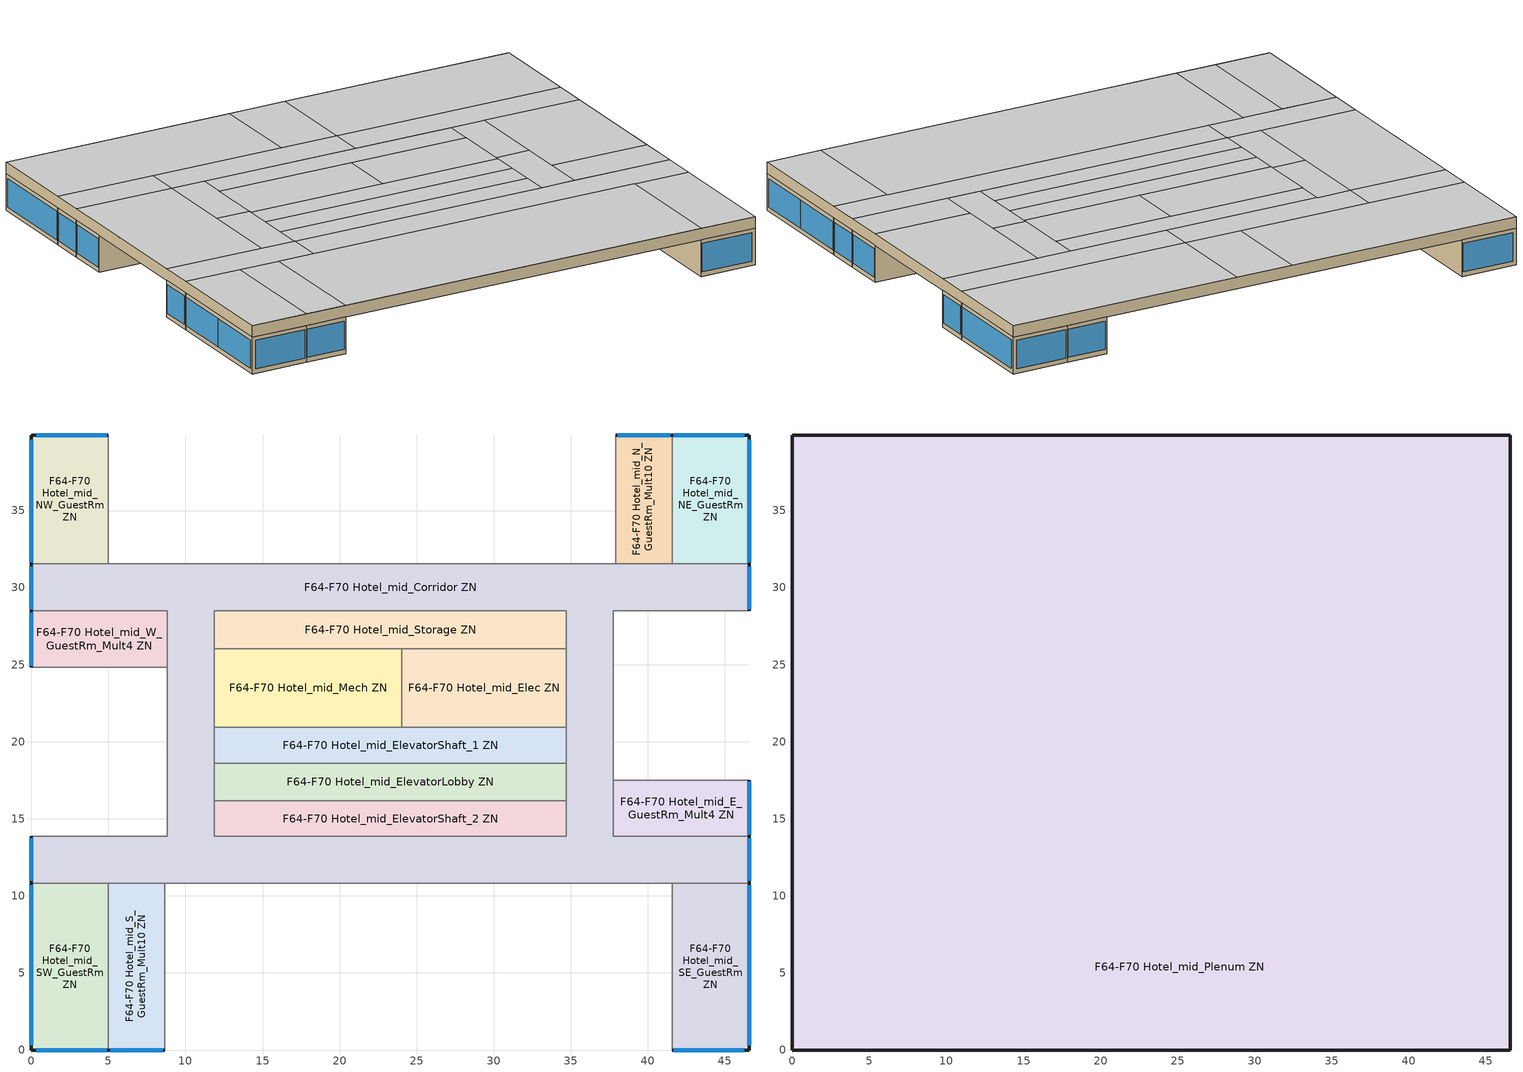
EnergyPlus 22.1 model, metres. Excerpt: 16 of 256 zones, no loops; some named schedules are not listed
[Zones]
F64-F70 Hotel_mid_Corridor ZN
 floor adiabatic (Adiabatic floor construction): 11.86,21.17 11.86,13.85 8.81,13.85 8.81,21.17 z283.83; 34.72,13.85 34.72,10.81 0,10.81 0,13.85 z283.83; 46.57,31.53 46.57,28.48 0,28.48 0,31.53 z283.83; 37.76,21.17 37.76,13.85 34.72,13.85 34.72,21.17 z283.83; 46.57,13.85 46.57,10.81 34.72,10.81 34.72,13.85 z283.83; 37.76,28.48 37.76,21.17 34.72,21.17 34.72,28.48 z283.83; 11.86,28.48 11.86,21.17 8.81,21.17 8.81,28.48 z283.83
 wall outside (Typical Insulated Steel Framed Exterior Wall R-20.41): 0,31.53 0,28.48 / 0,13.85 0,10.81 / 46.57,10.81 46.57,13.85 / 46.57,28.48 46.57,31.53 z283.83:287.03
 wall to F64-F70 Hotel_mid_W_GuestRm_Mult4 ZN (LargeHotel Interior Wall): 0,28.48 8.81,28.48 8.81,24.83 z283.83:287.03
 wall adiabatic (Adiabatic wall construction): 8.81,24.83 8.81,13.85 0,13.85 / 8.66,10.81 41.57,10.81 / 37.76,17.51 37.76,28.48 46.57,28.48 / 37.92,31.53 5,31.53 z283.83:287.03
 wall to F64-F70 Hotel_mid_SW_GuestRm ZN (LargeHotel Interior Wall): 0,10.81 5,10.81 z283.83:287.03
 wall to F64-F70 Hotel_mid_S_GuestRm_Mult10 ZN (LargeHotel Interior Wall): 5,10.81 8.66,10.81 z283.83:287.03
 wall to F64-F70 Hotel_mid_SE_GuestRm ZN (LargeHotel Interior Wall): 41.57,10.81 46.57,10.81 z283.83:287.03
 wall to F64-F70 Hotel_mid_E_GuestRm_Mult4 ZN (LargeHotel Interior Wall): 46.57,13.85 37.76,13.85 37.76,17.51 z283.83:287.03
 wall to F64-F70 Hotel_mid_Elec ZN (Typical Interior Wall): 34.72,26.05 34.72,20.92 z283.83:287.03
 wall to F64-F70 Hotel_mid_ElevatorShaft_1 ZN (Typical Interior Wall): 34.72,20.92 34.72,18.61 / 11.86,18.61 11.86,20.92 z283.83:287.03
 wall to F64-F70 Hotel_mid_ElevatorLobby ZN (Typical Interior Wall): 34.72,18.61 34.72,16.17 / 11.86,16.17 11.86,18.61 z283.83:287.03
 wall to F64-F70 Hotel_mid_ElevatorShaft_2 ZN (Typical Interior Wall): 34.72,16.17 34.72,13.85 11.86,13.85 11.86,16.17 z283.83:287.03
 wall to F64-F70 Hotel_mid_Mech ZN (Typical Interior Wall): 11.86,20.92 11.86,26.05 z283.83:287.03
 wall to F64-F70 Hotel_mid_Storage ZN (Typical Interior Wall): 11.86,26.05 11.86,28.48 34.72,28.48 34.72,26.05 z283.83:287.03
 wall to F64-F70 Hotel_mid_NE_GuestRm ZN (LargeHotel Interior Wall): 46.57,31.53 41.57,31.53 z283.83:287.03
 wall to F64-F70 Hotel_mid_N_GuestRm_Mult10 ZN (LargeHotel Interior Wall): 41.57,31.53 37.92,31.53 z283.83:287.03
 wall to F64-F70 Hotel_mid_NW_GuestRm ZN (LargeHotel Interior Wall): 5,31.53 0,31.53 z283.83:287.03
 window (Hotel_mid_Corridor_Wall_10_0_0_0_0_0_Win 2 Wind Cons U-0.34 SHGC 0.33): 0,31.35 0,28.6 z284.23:286.7
 window (Hotel_mid_Corridor_Wall_15_0_0_0_0_0_Win 2 Wind Cons U-0.34 SHGC 0.33): 0,13.74 0,10.99 z284.23:286.7
 window (Hotel_mid_Corridor_Wall_20_0_0_0_0_0_Win 2 Wind Cons U-0.34 SHGC 0.33): 46.57,10.99 46.57,13.74 z284.23:286.7
 window (Hotel_mid_Corridor_Wall_5_0_0_0_0_0_Win 2 Wind Cons U-0.34 SHGC 0.33): 46.57,28.6 46.57,31.35 z284.23:286.7
F64-F70 Hotel_mid_Elec ZN
 floor adiabatic (Adiabatic floor construction): 34.72,26.05 34.72,20.92 24.05,20.92 24.05,26.05 z283.83
 wall to F64-F70 Hotel_mid_Storage ZN (Typical Interior Wall): 34.72,26.05 24.05,26.05 z283.83:287.03
 wall to F64-F70 Hotel_mid_Mech ZN (Typical Interior Wall): 24.05,26.05 24.05,20.92 z283.83:287.03
 wall to F64-F70 Hotel_mid_ElevatorShaft_1 ZN (Typical Interior Wall): 24.05,20.92 34.72,20.92 z283.83:287.03
F64-F70 Hotel_mid_ElevatorLobby ZN
 floor adiabatic (Adiabatic floor construction): 34.72,18.61 34.72,16.17 11.86,16.17 11.86,18.61 z283.83
 wall to F64-F70 Hotel_mid_ElevatorShaft_1 ZN (Typical Interior Wall): 34.72,18.61 11.86,18.61 z283.83:287.03
 wall to F64-F70 Hotel_mid_ElevatorShaft_2 ZN (Typical Interior Wall): 11.86,16.17 34.72,16.17 z283.83:287.03
F64-F70 Hotel_mid_ElevatorShaft_1 ZN
 floor adiabatic (Adiabatic floor construction): 34.72,20.92 34.72,18.61 11.86,18.61 11.86,20.92 z283.83
 wall to F64-F70 Hotel_mid_Mech ZN (Typical Interior Wall): 24.05,20.92 11.86,20.92 z283.83:287.03
F64-F70 Hotel_mid_ElevatorShaft_2 ZN
 floor adiabatic (Adiabatic floor construction): 34.72,16.17 34.72,13.85 11.86,13.85 11.86,16.17 z283.83
F64-F70 Hotel_mid_E_GuestRm_Mult4 ZN
 floor adiabatic (Adiabatic floor construction): 46.57,17.51 46.57,13.85 37.76,13.85 37.76,17.51 z283.83
 wall outside (Typical Insulated Exterior Mass Wall R-14.08 4): 46.57,13.85 46.57,17.51 z283.83:287.03
 wall adiabatic (Adiabatic wall construction): 46.57,17.51 37.76,17.51 z283.83:287.03
 window (Hotel_mid_E_GuestRm_Mult4_Wall_2_0_0_0_0_0_Win 2 Wind Cons U-0.34 SHGC 0.33): 46.57,13.97 46.57,17.4 z284.23:286.7
F64-F70 Hotel_mid_Mech ZN
 floor adiabatic (Adiabatic floor construction): 24.05,26.05 24.05,20.92 11.86,20.92 11.86,26.05 z283.83
 wall to F64-F70 Hotel_mid_Storage ZN (Typical Interior Wall): 24.05,26.05 11.86,26.05 z283.83:287.03
F64-F70 Hotel_mid_NE_GuestRm ZN
 floor adiabatic (Adiabatic floor construction): 46.57,39.9 46.57,31.53 41.57,31.53 41.57,39.9 z283.83
 wall outside (Typical Insulated Exterior Mass Wall R-14.08 5): 46.57,31.53 46.57,39.9 41.57,39.9 z283.83:287.03
 wall to F64-F70 Hotel_mid_N_GuestRm_Mult10 ZN (LargeHotel Interior Wall): 41.57,39.9 41.57,31.53 z283.83:287.03
 window (Hotel_mid_NE_GuestRm_Wall_2_0_0_0_0_0_Win 2 Wind Cons U-0.34 SHGC 0.33): 46.57,31.65 46.57,39.59 z284.23:286.68
 window (U 0.34 SHGC 0.38 Simple Glazing): 46.27,39.9 41.69,39.9 z284.23:286.69
F64-F70 Hotel_mid_NW_GuestRm ZN
 floor adiabatic (Adiabatic floor construction): 5,39.9 5,31.53 0,31.53 0,39.9 z283.83
 wall outside (Typical Insulated Exterior Mass Wall R-14.08 5): 5,39.9 0,39.9 0,31.53 z283.83:287.03
 wall adiabatic (Adiabatic wall construction): 5,31.53 5,39.9 z283.83:287.03
 window (U 0.34 SHGC 0.38 Simple Glazing): 4.88,39.9 0.31,39.9 z284.23:286.69
 window (Hotel_mid_NW_GuestRm_Wall_4_0_0_0_0_0_Win 2 Wind Cons U-0.34 SHGC 0.33): 0,39.59 0,31.65 z284.23:286.68
F64-F70 Hotel_mid_N_GuestRm_Mult10 ZN
 floor adiabatic (Adiabatic floor construction): 41.57,39.9 41.57,31.53 37.92,31.53 37.92,39.9 z283.83
 wall outside (Typical Insulated Exterior Mass Wall R-14.08 4): 41.57,39.9 37.92,39.9 z283.83:287.03
 wall adiabatic (Adiabatic wall construction): 37.92,39.9 37.92,31.53 z283.83:287.03
 window (U 0.34 SHGC 0.38 Simple Glazing): 41.46,39.9 38.03,39.9 z284.23:286.7
F64-F70 Hotel_mid_SE_GuestRm ZN
 floor adiabatic (Adiabatic floor construction): 46.57,10.81 46.57,0 41.57,0 41.57,10.81 z283.83
 wall outside (Typical Insulated Exterior Mass Wall R-14.08 6): 41.57,0 46.57,0 46.57,10.81 z283.83:287.03
 wall adiabatic (Adiabatic wall construction): 41.57,10.81 41.57,0 z283.83:287.03
 window (Hotel_mid_SE_GuestRm_Wall_2_0_0_0_0_1_Win 2 Wind Cons U-0.34 SHGC 0.33): 46.57,5.5 46.57,10.69 z284.23:286.68
 window (Hotel_mid_SE_GuestRm_Wall_2_0_0_1_0_0_Win 2 Wind Cons U-0.34 SHGC 0.33): 46.57,0.31 46.57,5.5 z284.23:286.68
 window (U 0.34 SHGC 0.38 Simple Glazing): 41.69,0 46.27,0 z284.23:286.69
F64-F70 Hotel_mid_Storage ZN
 floor adiabatic (Adiabatic floor construction): 34.72,28.48 34.72,26.05 11.86,26.05 11.86,28.48 z283.83
F64-F70 Hotel_mid_SW_GuestRm ZN
 floor adiabatic (Adiabatic floor construction): 5,10.81 5,0 0,0 0,10.81 z283.83
 wall outside (Typical Insulated Exterior Mass Wall R-14.08 6): 0,10.81 0,0 5,0 z283.83:287.03
 wall to F64-F70 Hotel_mid_S_GuestRm_Mult10 ZN (LargeHotel Interior Wall): 5,0 5,10.81 z283.83:287.03
 window (Hotel_mid_SW_GuestRm_Wall_4_0_0_0_0_1_Win 2 Wind Cons U-0.34 SHGC 0.33): 0,5.5 0,0.31 z284.23:286.68
 window (Hotel_mid_SW_GuestRm_Wall_4_0_0_1_0_0_Win 2 Wind Cons U-0.34 SHGC 0.33): 0,10.69 0,5.5 z284.23:286.68
 window (U 0.34 SHGC 0.38 Simple Glazing): 0.31,0 4.88,0 z284.23:286.69
F64-F70 Hotel_mid_S_GuestRm_Mult10 ZN
 floor adiabatic (Adiabatic floor construction): 8.66,10.81 8.66,0 5,0 5,10.81 z283.83
 wall outside (Typical Insulated Exterior Mass Wall R-14.08 5): 5,0 8.66,0 z283.83:287.03
 wall adiabatic (Adiabatic wall construction): 8.66,0 8.66,10.81 z283.83:287.03
 window (U 0.34 SHGC 0.38 Simple Glazing): 5.11,0 8.54,0 z284.23:286.7
F64-F70 Hotel_mid_W_GuestRm_Mult4 ZN
 floor adiabatic (Adiabatic floor construction): 8.81,28.48 8.81,24.83 0,24.83 0,28.48 z283.83
 wall outside (Typical Insulated Exterior Mass Wall R-14.08 4): 0,28.48 0,24.83 z283.83:287.03
 wall adiabatic (Adiabatic wall construction): 0,24.83 8.81,24.83 z283.83:287.03
 window (Hotel_mid_W_GuestRm_Mult4_Wall_4_0_0_0_0_0_Win 2 Wind Cons U-0.34 SHGC 0.33): 0,28.37 0,24.94 z284.23:286.7
F64-F70 Hotel_mid_Plenum ZN
 floor adiabatic (Adiabatic floor construction): 37.92,39.9 37.92,31.53 5,31.53 5,39.9 z287.03; 41.57,10.81 41.57,0 8.66,0 8.66,10.81 z287.03; 8.81,24.83 8.81,13.85 0,13.85 0,24.83 z287.03; 46.57,28.48 46.57,17.51 37.76,17.51 37.76,28.48 z287.03
 floor to F64-F70 Hotel_mid_Mech ZN (Typical Interior Floor): 24.05,26.05 24.05,20.92 11.86,20.92 11.86,26.05 z287.03
 floor to F64-F70 Hotel_mid_Elec ZN (Typical Interior Floor): 34.72,26.05 34.72,20.92 24.05,20.92 24.05,26.05 z287.03
 floor to F64-F70 Hotel_mid_ElevatorShaft_1 ZN (Typical Interior Floor): 34.72,20.92 34.72,18.61 11.86,18.61 11.86,20.92 z287.03
 floor to F64-F70 Hotel_mid_ElevatorLobby ZN (Typical Interior Floor): 34.72,18.61 34.72,16.17 11.86,16.17 11.86,18.61 z287.03
 floor to F64-F70 Hotel_mid_ElevatorShaft_2 ZN (Typical Interior Floor): 34.72,16.17 34.72,13.85 11.86,13.85 11.86,16.17 z287.03
 floor to F64-F70 Hotel_mid_NW_GuestRm ZN (LargeHotel Interior Floor): 5,39.9 5,31.53 0,31.53 0,39.9 z287.03
 floor to F64-F70 Hotel_mid_SW_GuestRm ZN (LargeHotel Interior Floor): 5,10.81 5,0 0,0 0,10.81 z287.03
 floor to F64-F70 Hotel_mid_S_GuestRm_Mult10 ZN (LargeHotel Interior Floor): 8.66,10.81 8.66,0 5,0 5,10.81 z287.03
 floor to F64-F70 Hotel_mid_SE_GuestRm ZN (LargeHotel Interior Floor): 46.57,10.81 46.57,0 41.57,0 41.57,10.81 z287.03
 floor to F64-F70 Hotel_mid_N_GuestRm_Mult10 ZN (LargeHotel Interior Floor): 41.57,39.9 41.57,31.53 37.92,31.53 37.92,39.9 z287.03
 floor to F64-F70 Hotel_mid_NE_GuestRm ZN (LargeHotel Interior Floor): 46.57,39.9 46.57,31.53 41.57,31.53 41.57,39.9 z287.03
 floor to F64-F70 Hotel_mid_Corridor ZN (Typical Interior Floor): 11.86,21.17 11.86,13.85 8.81,13.85 8.81,21.17 z287.03; 37.76,28.48 37.76,21.17 34.72,21.17 34.72,28.48 z287.03; 46.57,13.85 46.57,10.81 34.72,10.81 34.72,13.85 z287.03; 46.57,31.53 46.57,28.48 0,28.48 0,31.53 z287.03; 11.86,28.48 11.86,21.17 8.81,21.17 8.81,28.48 z287.03; 34.72,13.85 34.72,10.81 11.86,10.81 11.86,13.85 z287.03; 37.76,21.17 37.76,13.85 34.72,13.85 34.72,21.17 z287.03; 11.86,13.85 11.86,10.81 0,10.81 0,13.85 z287.03
 floor to F64-F70 Hotel_mid_E_GuestRm_Mult4 ZN (LargeHotel Interior Floor): 46.57,17.51 46.57,13.85 37.76,13.85 37.76,17.51 z287.03
 floor to F64-F70 Hotel_mid_W_GuestRm_Mult4 ZN (LargeHotel Interior Floor): 8.81,28.48 8.81,24.83 0,24.83 0,28.48 z287.03
 floor to F64-F70 Hotel_mid_Storage ZN (Typical Interior Floor): 34.72,28.48 34.72,26.05 11.86,26.05 11.86,28.48 z287.03
 wall outside (Typical Insulated Steel Framed Exterior Wall R-20.41): 46.57,0 46.57,39.9 0,39.9 0,0 46.57,0 z287.03:288.04
 ceiling adiabatic (Adiabatic floor construction): 46.57,17.51 46.57,28.48 37.76,28.48 37.76,17.51 z288.04; 41.57,0 41.57,10.81 8.66,10.81 8.66,0 z288.04; 34.72,18.61 34.72,20.92 11.86,20.92 11.86,18.61 z288.04; 34.72,16.17 34.72,18.61 11.86,18.61 11.86,16.17 z288.04; 34.72,13.85 34.72,16.17 11.86,16.17 11.86,13.85 z288.04; 46.57,31.53 46.57,39.9 25.88,39.9 25.88,31.53 z288.04; 20.7,31.53 20.7,39.9 0,39.9 0,31.53 z288.04; 24.05,20.92 24.05,26.05 11.86,26.05 11.86,20.92 z288.04; 34.72,20.92 34.72,26.05 24.05,26.05 24.05,20.92 z288.04; 37.76,13.85 37.76,21.17 34.72,21.17 34.72,13.85 z288.04; 11.86,21.17 11.86,28.48 8.81,28.48 8.81,21.17 z288.04; 8.81,28.48 8.81,31.53 0,31.53 0,28.48 z288.04; 46.57,28.48 46.57,31.53 25.88,31.53 25.88,28.48 z288.04; 11.86,10.81 11.86,13.85 0,13.85 0,10.81 z288.04; 25.88,31.53 25.88,39.9 20.7,39.9 20.7,31.53 z288.04; 37.76,21.17 37.76,28.48 34.72,28.48 34.72,21.17 z288.04; 46.57,10.81 46.57,13.85 11.86,13.85 11.86,10.81 z288.04; 11.86,13.85 11.86,21.17 8.81,21.17 8.81,13.85 z288.04; 25.88,28.48 25.88,31.53 8.81,31.53 8.81,28.48 z288.04; 46.57,13.85 46.57,17.51 37.76,17.51 37.76,13.85 z288.04; 5,0 5,10.81 0,10.81 0,0 z288.04; 8.66,0 8.66,10.81 5,10.81 5,0 z288.04; 46.57,0 46.57,10.81 41.57,10.81 41.57,0 z288.04; 8.81,13.85 8.81,28.48 0,28.48 0,13.85 z288.04; 34.72,26.05 34.72,28.48 11.86,28.48 11.86,26.05 z288.04
[Building]
-SuperTallBuilding-ASHRAE 169-2013-6A created: 2026-04-17 12:02:49 -0400: North Axis {deg}=0; Terrain=Suburbs; Loads Convergence Tolerance Value {W}=0.04; Temperature Convergence Tolerance Value {deltaC}=0.4; Solar Distribution=FullExterior; Maximum Number of Warmup Days=25; Minimum Number of Warmup Days=6
[Site:Location]
Rochester International Arpt_MN_USA: Latitude {deg}=43.9; Longitude {deg}=-92.5; Time Zone {hr}=-6; Elevation {m}=398
[Site:GroundTemperature:Deep]
5.5, 1.7, -0.6, -1.3, 0.1, 3.2, 7.1, 10.9, 13.4, 14, 12.6, 9.5
[Site:GroundTemperature:FCfactorMethod]
January Ground Temperature {C}=7.4; February Ground Temperature {C}=-0; March Ground Temperature {C}=-7.6; April Ground Temperature {C}=-12.6; May Ground Temperature {C}=-7.7; June Ground Temperature {C}=0.3; July Ground Temperature {C}=7; August Ground Temperature {C}=14.2; September Ground Temperature {C}=19.2; October Ground Temperature {C}=20.9; November Ground Temperature {C}=20; December Ground Temperature {C}=15.4
[Site:GroundTemperature:Shallow]
-2.2, -7.4, -8.8, -7.6, -0.6, 7.3, 14.6, 20, 21.5, 19, 13, 5.4
[Site:WaterMainsTemperature]
Calculation Method=Correlation; Annual Average Outdoor Air Temperature {C}=6.375; Maximum Difference In Monthly Average Outdoor Air Temperatures {deltaC}=33.5
[SizingPeriod:DesignDay] Day of Month=21; Dry-Bulb Temperature Range Modifier Type=DefaultMultipliers; Humidity Condition Type=Wetbulb; Barometric Pressure {Pa}=96634; Rain Indicator=No; Snow Indicator=No; Daylight Saving Time Indicator=No; Begin Environment Reset Mode=FullResetAtBeginEnvironment
Name | Month | Day Type | Maximum Dry-Bulb Temperature {C} | Daily Dry-Bulb Temperature Range {deltaC} | Wetbulb or DewPoint at Maximum Dry-Bulb {C} | Wind Speed {m/s} | Wind Direction {deg} | Solar Model Indicator | ASHRAE Clear Sky Optical Depth for Beam Irradiance (taub) | ASHRAE Clear Sky Optical Depth for Diffuse Irradiance (taud) | Sky Clearness
Rochester International Arpt Ann Clg .4% Condns DB=>MWB | 7 | SummerDesignDay | 31.2 | 10.6 | 23.1 | 6.7 | 200 | ASHRAETau | 0.404 | 2.226
Rochester International Arpt Ann Clg .4% Condns WB=>MDB | 7 | SummerDesignDay | 29.2 | 10.6 | 24.9 | 6.7 | 200 | ASHRAETau | 0.404 | 2.226
Rochester International Arpt Ann Htg 99.6% Condns DB | 1 | WinterDesignDay | -26.2 | 0 | -26.2 | 5.7 | 310 | ASHRAEClearSky |  |  | 0
[Material] Thermal Absorptance=0.9
Name | Roughness | Thickness {m} | Conductivity {W/m-K} | Density {kg/m3} | Specific Heat {J/kg-K} | Solar Absorptance | Visible Absorptance
1/2IN Gypsum | Smooth | 0.0127 | 0.16 | 784.9 | 830 | 0.4 | 0.4
100mm Normalweight concrete floor | MediumSmooth | 0.1016 | 2.31 | 2322 | 832 | 0.7 | 0.7
1IN Stucco | Smooth | 0.0253 | 0.6918 | 1858 | 837 | 0.7 | 0.92
25mm Stucco | Smooth | 0.0254 | 0.72 | 1856 | 840 | 0.7 | 0.7
5/8 in. Gypsum Board | MediumSmooth | 0.0159 | 0.16 | 800 | 1090 | 0.7 | 0.7
8IN CONCRETE HW RefBldg | Rough | 0.2032 | 1.311 | 2240 | 836.8 | 0.7 | 0.7
G01 13mm gypsum board | Smooth | 0.0127 | 0.16 | 800 | 1090 | 0.7 | 0.5
Std Wood 6inch | MediumSmooth | 0.15 | 0.12 | 540 | 1210 | 0.7 | 0.7
[Material:NoMass] Thermal Absorptance=0.9; Solar Absorptance=0.7
Name | Roughness | Thermal Resistance {m2-K/W} | Visible Absorptance
CP02 CARPET PAD | VeryRough | 0.21648 | 0.8
Nonres_Floor_Insulation | MediumSmooth | 2.88292 | 0.7
Typical Insulation R-11.7 4; Typical Insulation R-11.7 5; Typical Insulation R-11.7 6 | Smooth | 2.05979 | 0.7
Typical Insulation R-18.23 | Smooth | 3.21036 | 0.7
[WindowMaterial:SimpleGlazingSystem] U-Factor {W/m2-K}=1.93061; Visible Transmittance=0.81
Name | Solar Heat Gain Coefficient
Hotel_mid_Corridor_Wall_10_0_0_0_0_0_Win 2 Wind SG Mat U-0.34 SHGC 0.33; Hotel_mid_Corridor_Wall_15_0_0_0_0_0_Win 2 Wind SG Mat U-0.34 SHGC 0.33; Hotel_mid_Corridor_Wall_20_0_0_0_0_0_Win 2 Wind SG Mat U-0.34 SHGC 0.33; Hotel_mid_Corridor_Wall_5_0_0_0_0_0_Win 2 Wind SG Mat U-0.34 SHGC 0.33; Hotel_mid_E_GuestRm_Mult4_Wall_2_0_0_0_0_0_Win 2 Wind SG Mat U-0.34 SHGC 0.33; Hotel_mid_NE_GuestRm_Wall_2_0_0_0_0_0_Win 2 Wind SG Mat U-0.34 SHGC 0.33; Hotel_mid_NW_GuestRm_Wall_4_0_0_0_0_0_Win 2 Wind SG Mat U-0.34 SHGC 0.33; Hotel_mid_SE_GuestRm_Wall_2_0_0_0_0_1_Win 2 Wind SG Mat U-0.34 SHGC 0.33; Hotel_mid_SE_GuestRm_Wall_2_0_0_1_0_0_Win 2 Wind SG Mat U-0.34 SHGC 0.33; Hotel_mid_SW_GuestRm_Wall_4_0_0_0_0_1_Win 2 Wind SG Mat U-0.34 SHGC 0.33; Hotel_mid_SW_GuestRm_Wall_4_0_0_1_0_0_Win 2 Wind SG Mat U-0.34 SHGC 0.33; Hotel_mid_W_GuestRm_Mult4_Wall_4_0_0_0_0_0_Win 2 Wind SG Mat U-0.34 SHGC 0.33 | 0.33
U 0.34 SHGC 0.38 Simple Glazing | 0.38
[Construction]
Adiabatic floor construction: CP02 CARPET PAD, 100mm Normalweight concrete floor, Nonres_Floor_Insulation
Adiabatic wall construction; LargeHotel Interior Wall; Typical Interior Wall: G01 13mm gypsum board, G01 13mm gypsum board
Hotel_mid_Corridor_Wall_10_0_0_0_0_0_Win 2 Wind Cons U-0.34 SHGC 0.33: Hotel_mid_Corridor_Wall_10_0_0_0_0_0_Win 2 Wind SG Mat U-0.34 SHGC 0.33
Hotel_mid_Corridor_Wall_15_0_0_0_0_0_Win 2 Wind Cons U-0.34 SHGC 0.33: Hotel_mid_Corridor_Wall_15_0_0_0_0_0_Win 2 Wind SG Mat U-0.34 SHGC 0.33
Hotel_mid_Corridor_Wall_20_0_0_0_0_0_Win 2 Wind Cons U-0.34 SHGC 0.33: Hotel_mid_Corridor_Wall_20_0_0_0_0_0_Win 2 Wind SG Mat U-0.34 SHGC 0.33
Hotel_mid_Corridor_Wall_5_0_0_0_0_0_Win 2 Wind Cons U-0.34 SHGC 0.33: Hotel_mid_Corridor_Wall_5_0_0_0_0_0_Win 2 Wind SG Mat U-0.34 SHGC 0.33
Hotel_mid_E_GuestRm_Mult4_Wall_2_0_0_0_0_0_Win 2 Wind Cons U-0.34 SHGC 0.33: Hotel_mid_E_GuestRm_Mult4_Wall_2_0_0_0_0_0_Win 2 Wind SG Mat U-0.34 SHGC 0.33
Hotel_mid_NE_GuestRm_Wall_2_0_0_0_0_0_Win 2 Wind Cons U-0.34 SHGC 0.33: Hotel_mid_NE_GuestRm_Wall_2_0_0_0_0_0_Win 2 Wind SG Mat U-0.34 SHGC 0.33
Hotel_mid_NW_GuestRm_Wall_4_0_0_0_0_0_Win 2 Wind Cons U-0.34 SHGC 0.33: Hotel_mid_NW_GuestRm_Wall_4_0_0_0_0_0_Win 2 Wind SG Mat U-0.34 SHGC 0.33
Hotel_mid_SE_GuestRm_Wall_2_0_0_0_0_1_Win 2 Wind Cons U-0.34 SHGC 0.33: Hotel_mid_SE_GuestRm_Wall_2_0_0_0_0_1_Win 2 Wind SG Mat U-0.34 SHGC 0.33
Hotel_mid_SE_GuestRm_Wall_2_0_0_1_0_0_Win 2 Wind Cons U-0.34 SHGC 0.33: Hotel_mid_SE_GuestRm_Wall_2_0_0_1_0_0_Win 2 Wind SG Mat U-0.34 SHGC 0.33
Hotel_mid_SW_GuestRm_Wall_4_0_0_0_0_1_Win 2 Wind Cons U-0.34 SHGC 0.33: Hotel_mid_SW_GuestRm_Wall_4_0_0_0_0_1_Win 2 Wind SG Mat U-0.34 SHGC 0.33
Hotel_mid_SW_GuestRm_Wall_4_0_0_1_0_0_Win 2 Wind Cons U-0.34 SHGC 0.33: Hotel_mid_SW_GuestRm_Wall_4_0_0_1_0_0_Win 2 Wind SG Mat U-0.34 SHGC 0.33
Hotel_mid_W_GuestRm_Mult4_Wall_4_0_0_0_0_0_Win 2 Wind Cons U-0.34 SHGC 0.33: Hotel_mid_W_GuestRm_Mult4_Wall_4_0_0_0_0_0_Win 2 Wind SG Mat U-0.34 SHGC 0.33
InteriorFurnishings: Std Wood 6inch
LargeHotel Interior Floor: G01 13mm gypsum board, Nonres_Floor_Insulation, 100mm Normalweight concrete floor, CP02 CARPET PAD
Typical Insulated Exterior Mass Wall R-14.08 4: 1IN Stucco, 8IN CONCRETE HW RefBldg, Typical Insulation R-11.7 4, 1/2IN Gypsum
Typical Insulated Exterior Mass Wall R-14.08 5: 1IN Stucco, 8IN CONCRETE HW RefBldg, Typical Insulation R-11.7 5, 1/2IN Gypsum
Typical Insulated Exterior Mass Wall R-14.08 6: 1IN Stucco, 8IN CONCRETE HW RefBldg, Typical Insulation R-11.7 6, 1/2IN Gypsum
Typical Insulated Steel Framed Exterior Wall R-20.41: 25mm Stucco, 5/8 in. Gypsum Board, Typical Insulation R-18.23, 5/8 in. Gypsum Board
Typical Interior Floor: 100mm Normalweight concrete floor, CP02 CARPET PAD
U 0.34 SHGC 0.38 Simple Glazing: U 0.34 SHGC 0.38 Simple Glazing
[Zone]
Name | Multiplier | Part of Total Floor Area
F64-F70 Hotel_mid_Corridor ZN; F64-F70 Hotel_mid_Elec ZN; F64-F70 Hotel_mid_ElevatorLobby ZN; F64-F70 Hotel_mid_ElevatorShaft_1 ZN; F64-F70 Hotel_mid_ElevatorShaft_2 ZN; F64-F70 Hotel_mid_Mech ZN; F64-F70 Hotel_mid_NE_GuestRm ZN; F64-F70 Hotel_mid_NW_GuestRm ZN; F64-F70 Hotel_mid_SE_GuestRm ZN; F64-F70 Hotel_mid_Storage ZN; F64-F70 Hotel_mid_SW_GuestRm ZN | 7 | Yes
F64-F70 Hotel_mid_E_GuestRm_Mult4 ZN; F64-F70 Hotel_mid_W_GuestRm_Mult4 ZN | 28 | Yes
F64-F70 Hotel_mid_N_GuestRm_Mult10 ZN; F64-F70 Hotel_mid_S_GuestRm_Mult10 ZN | 70 | Yes
F64-F70 Hotel_mid_Plenum ZN | 7 | No
[Space]
Name | Zone | Space Type
F64-F70 Hotel_mid_Corridor | F64-F70 Hotel_mid_Corridor ZN | LargeHotel Corridor
F64-F70 Hotel_mid_Elec | F64-F70 Hotel_mid_Elec ZN | Elec/MechRoom
F64-F70 Hotel_mid_ElevatorLobby | F64-F70 Hotel_mid_ElevatorLobby ZN | Elevator Lobby
F64-F70 Hotel_mid_ElevatorShaft_1 | F64-F70 Hotel_mid_ElevatorShaft_1 ZN | Elevator Shaft
F64-F70 Hotel_mid_ElevatorShaft_2 | F64-F70 Hotel_mid_ElevatorShaft_2 ZN | Elevator Shaft
F64-F70 Hotel_mid_E_GuestRm_Mult4 | F64-F70 Hotel_mid_E_GuestRm_Mult4 ZN | LargeHotel GuestRoom5
F64-F70 Hotel_mid_Mech | F64-F70 Hotel_mid_Mech ZN | Elec/MechRoom
F64-F70 Hotel_mid_NE_GuestRm | F64-F70 Hotel_mid_NE_GuestRm ZN | LargeHotel GuestRoom6
F64-F70 Hotel_mid_NW_GuestRm | F64-F70 Hotel_mid_NW_GuestRm ZN | LargeHotel GuestRoom6
F64-F70 Hotel_mid_N_GuestRm_Mult10 | F64-F70 Hotel_mid_N_GuestRm_Mult10 ZN | LargeHotel GuestRoom5
F64-F70 Hotel_mid_Plenum | F64-F70 Hotel_mid_Plenum ZN
F64-F70 Hotel_mid_SE_GuestRm | F64-F70 Hotel_mid_SE_GuestRm ZN | LargeHotel GuestRoom7
F64-F70 Hotel_mid_Storage | F64-F70 Hotel_mid_Storage ZN | LargeHotel Storage
F64-F70 Hotel_mid_SW_GuestRm | F64-F70 Hotel_mid_SW_GuestRm ZN | LargeHotel GuestRoom7
F64-F70 Hotel_mid_S_GuestRm_Mult10 | F64-F70 Hotel_mid_S_GuestRm_Mult10 ZN | LargeHotel GuestRoom6
F64-F70 Hotel_mid_W_GuestRm_Mult4 | F64-F70 Hotel_mid_W_GuestRm_Mult4 ZN | LargeHotel GuestRoom5
[SpaceList]
Elec/MechRoom: F38 Resi_bot_Elec, F1 Retail_F1_Mech, Basement_Mech, F72 Hotel_top_Mech, F55 Hotel_bot_Elec, F72 Hotel_top_Elec, F55 Hotel_bot_Mech, F4-F12 Office_Mech, F4-F12 Office_Elec, F13-F21 Office_Elec, F22-F30 Office_Elec, F2-F3 Retail_F2_Elec, F31-F37 Office_Mech, Basement_Elec, F38 Skylobby_Mech, F38 Skylobby_Elec, F2-F3 Retail_F2_Mech, F31-F37 Office_Elec, F39-F46 Resi_mid_Elec, F38 Resi_bot_Mech, F13-F21 Office_Mech, F1 Retail_F1_Elec, F39-F46 Resi_mid_Mech, F22-F30 Office_Mech, F47-F54 Resi_mid_Mech, F56-F63 Hotel_mid_Elec, F64-F70 Hotel_mid_Mech, F64-F70 Hotel_mid_Elec, F47-F54 Resi_mid_Elec, F56-F63 Hotel_mid_Mech
Elevator Lobby: F22-F30 Office_ElevatorLobby, Basement_ElevatorLobby, F38 Resi_bot_ElevatorLobby, F2-F3 Retail_F2_ElevatorLobby, F64-F70 Hotel_mid_ElevatorLobby, F38 Skylobby_ElevatorLobby, F13-F21 Office_ElevatorLobby, F55 Hotel_bot_ElevatorLobby, F39-F46 Resi_mid_ElevatorLobby, F72 Hotel_top_ElevatorLobby, F1 Retail_F1_ElevatorLobby, F4-F12 Office_ElevatorLobby, F56-F63 Hotel_mid_ElevatorLobby, F47-F54 Resi_mid_ElevatorLobby, F31-F37 Office_ElevatorLobby
Elevator Shaft: F72 Hotel_top_ElevatorShaft_1, F55 Hotel_bot_ElevatorShaft_2, F38 Resi_bot_ElevatorShaft_1, F1 Retail_F1_ElevatorShaft_1, F72 Hotel_top_ElevatorShaft_2, F1 Retail_F1_ElevatorShaft_2, Basement_ElevatorShaft_1, F13-F21 Office_ElevatorShaft_1, F4-F12 Office_ElevatorShaft_2, F38 Resi_bot_ElevatorShaft_2, F2-F3 Retail_F2_ElevatorShaft_2, F4-F12 Office_ElevatorShaft_1, F39-F46 Resi_mid_ElevatorShaft_1, F47-F54 Resi_mid_ElevatorShaft_2, F38 Skylobby_ElevatorShaft_1, F22-F30 Office_ElevatorShaft_2, F22-F30 Office_ElevatorShaft_1, F31-F37 Office_ElevatorShaft_1, F13-F21 Office_ElevatorShaft_2, F31-F37 Office_ElevatorShaft_2, F56-F63 Hotel_mid_ElevatorShaft_2, Basement_ElevatorShaft_2, F39-F46 Resi_mid_ElevatorShaft_2, F2-F3 Retail_F2_ElevatorShaft_1, F38 Skylobby_ElevatorShaft_2, F55 Hotel_bot_ElevatorShaft_1, F47-F54 Resi_mid_ElevatorShaft_1, F64-F70 Hotel_mid_ElevatorShaft_1, F56-F63 Hotel_mid_ElevatorShaft_1, F64-F70 Hotel_mid_ElevatorShaft_2
LargeHotel Storage: F55 Hotel_bot_Storage, F72 Hotel_top_Storage, F64-F70 Hotel_mid_Storage, F56-F63 Hotel_mid_Storage
LargeHotel Corridor: F72 Hotel_top_Corridor, F56-F63 Hotel_mid_Corridor, F64-F70 Hotel_mid_Corridor
LargeHotel GuestRoom5: F72 Hotel_top_E_GuestRm_Mult4, F64-F70 Hotel_mid_N_GuestRm_Mult10, F56-F63 Hotel_mid_E_GuestRm_Mult4, F64-F70 Hotel_mid_E_GuestRm_Mult4, F56-F63 Hotel_mid_W_GuestRm_Mult4, F56-F63 Hotel_mid_N_GuestRm_Mult10, F64-F70 Hotel_mid_W_GuestRm_Mult4
LargeHotel GuestRoom6: F56-F63 Hotel_mid_NE_GuestRm, F64-F70 Hotel_mid_S_GuestRm_Mult10, F64-F70 Hotel_mid_NE_GuestRm, F72 Hotel_top_S_GuestRm_Mult10, F64-F70 Hotel_mid_NW_GuestRm, F56-F63 Hotel_mid_NW_GuestRm, F56-F63 Hotel_mid_S_GuestRm_Mult10
LargeHotel GuestRoom7: F72 Hotel_top_SE_GuestRm, F56-F63 Hotel_mid_SE_GuestRm, F64-F70 Hotel_mid_SE_GuestRm, F56-F63 Hotel_mid_SW_GuestRm, F64-F70 Hotel_mid_SW_GuestRm, F72 Hotel_top_SW_GuestRm
[Lights] Design Level Calculation Method=Watts/Area; Fraction Visible=0.2; Fraction Replaceable=1
Name | Zone or ZoneList or Space or SpaceList | Schedule | Watts per Floor Area {W/m2} | Return Air Fraction | Fraction Radiant
Elec/MechRoom Lights | Elec/MechRoom | OfficeLarge BLDG_LIGHT_SCH_2013 | 4.62848 | 0.4 | 0.4
Elevator Lobby Lights | Elevator Lobby | OfficeLarge BLDG_LIGHT_SCH | 6.99654 | 0.4 | 0.4
LargeHotel Storage Lights | LargeHotel Storage | HotelLarge BLDG_LIGHT_STORAGE_SCH_2013 | 4.09029 | 0 | 0.7
LargeHotel Corridor Lights | LargeHotel Corridor | HotelLarge BLDG_LIGHT_CORRIDOR_SCH_2013 | 4.4132 | 0 | 0.7
LargeHotel GuestRoom5 Lights | LargeHotel GuestRoom5 | HotelLarge BLDG_LIGHT_GUESTROOM_SCH_2013 | 4.4132 | 0 | 0.7
LargeHotel GuestRoom6 Lights | LargeHotel GuestRoom6 | HotelLarge BLDG_LIGHT_GUESTROOM_SCH_2013 | 4.4132 | 0 | 0.7
LargeHotel GuestRoom7 Lights | LargeHotel GuestRoom7 | HotelLarge BLDG_LIGHT_GUESTROOM_SCH_2013 | 4.4132 | 0 | 0.7
[People] Number of People Calculation Method=People/Area; Fraction Radiant=0.3; Work Efficiency Schedule=Work Efficiency Schedule; Clothing Insulation Schedule=Clothing Schedule; Air Velocity Schedule=Air Velocity Schedule
Name | Zone or ZoneList or Space or SpaceList | Number of People Schedule | People per Floor Area {person/m2} | Activity Level Schedule
Elevator Lobby People | Elevator Lobby | OfficeLarge BLDG_OCC_SCH | 0.107639 | OfficeMedium ACTIVITY_SCH
LargeHotel GuestRoom5 People | LargeHotel GuestRoom5 | HotelLarge GuestRoom_Occ_Sch | 0.0465539 | HotelLarge ACTIVITY_SCH
LargeHotel GuestRoom6 People | LargeHotel GuestRoom6 | HotelLarge GuestRoom_Occ_Sch | 0.0379966 | HotelLarge ACTIVITY_SCH
LargeHotel GuestRoom7 People | LargeHotel GuestRoom7 | HotelLarge GuestRoom_Occ_Sch | 0.0277709 | HotelLarge ACTIVITY_SCH
[ElectricEquipment] Design Level Calculation Method=Watts/Area; Fraction Latent=0; Fraction Radiant=0.5; Fraction Lost=0
Name | Zone or ZoneList or Space or SpaceList | Schedule | Watts per Floor Area {W/m2}
Elec/MechRoom Elec Equip | Elec/MechRoom | OfficeLarge BLDG_EQUIP_SCH | 2.90626
Elevator Lobby Elec Equip | Elevator Lobby | OfficeLarge BLDG_EQUIP_SCH | 0.753474
LargeHotel Storage Elec Equip | LargeHotel Storage | HotelLarge BLDG_EQUIP_SCH | 2.69098
LargeHotel GuestRoom5 Elec Equip | LargeHotel GuestRoom5 | HotelLarge GuestRoom_Eqp_Sch_Base | 8.16981
LargeHotel GuestRoom6 Elec Equip | LargeHotel GuestRoom6 | HotelLarge GuestRoom_Eqp_Sch_Base | 6.67362
LargeHotel GuestRoom7 Elec Equip | LargeHotel GuestRoom7 | HotelLarge GuestRoom_Eqp_Sch_Base | 4.87605
[InternalMass] Construction=InteriorFurnishings
Name | Zone or ZoneList | Space or SpaceList | Surface Area {m2}
F64-F70 Hotel_mid_Corridor Mass | F64-F70 Hotel_mid_Corridor ZN | F64-F70 Hotel_mid_Corridor | 746.197
F64-F70 Hotel_mid_Elec Mass | F64-F70 Hotel_mid_Elec ZN | F64-F70 Hotel_mid_Elec | 109.255
F64-F70 Hotel_mid_ElevatorLobby Mass | F64-F70 Hotel_mid_ElevatorLobby ZN | F64-F70 Hotel_mid_ElevatorLobby | 111.484
F64-F70 Hotel_mid_E_GuestRm_Mult4 Mass | F64-F70 Hotel_mid_E_GuestRm_Mult4 ZN | F64-F70 Hotel_mid_E_GuestRm_Mult4 | 64.4374
F64-F70 Hotel_mid_Mech Mass | F64-F70 Hotel_mid_Mech ZN | F64-F70 Hotel_mid_Mech | 124.863
F64-F70 Hotel_mid_NE_GuestRm Mass | F64-F70 Hotel_mid_NE_GuestRm ZN | F64-F70 Hotel_mid_NE_GuestRm | 83.6452
F64-F70 Hotel_mid_NW_GuestRm Mass | F64-F70 Hotel_mid_NW_GuestRm ZN | F64-F70 Hotel_mid_NW_GuestRm | 83.6452
F64-F70 Hotel_mid_N_GuestRm_Mult10 Mass | F64-F70 Hotel_mid_N_GuestRm_Mult10 ZN | F64-F70 Hotel_mid_N_GuestRm_Mult10 | 61.2041
F64-F70 Hotel_mid_Plenum Mass | F64-F70 Hotel_mid_Plenum ZN | F64-F70 Hotel_mid_Plenum | 3716.4
F64-F70 Hotel_mid_SE_GuestRm Mass | F64-F70 Hotel_mid_SE_GuestRm ZN | F64-F70 Hotel_mid_SE_GuestRm | 108.024
F64-F70 Hotel_mid_Storage Mass | F64-F70 Hotel_mid_Storage ZN | F64-F70 Hotel_mid_Storage | 111.484
F64-F70 Hotel_mid_SW_GuestRm Mass | F64-F70 Hotel_mid_SW_GuestRm ZN | F64-F70 Hotel_mid_SW_GuestRm | 108.024
F64-F70 Hotel_mid_S_GuestRm_Mult10 Mass | F64-F70 Hotel_mid_S_GuestRm_Mult10 ZN | F64-F70 Hotel_mid_S_GuestRm_Mult10 | 79.0422
F64-F70 Hotel_mid_W_GuestRm_Mult4 Mass | F64-F70 Hotel_mid_W_GuestRm_Mult4 ZN | F64-F70 Hotel_mid_W_GuestRm_Mult4 | 64.4374
[ZoneInfiltration:DesignFlowRate] Design Flow Rate Calculation Method=Flow/ExteriorArea; Flow Rate per Exterior Surface Area {m3/s-m2}=0.000610952; Constant Term Coefficient=0.3357; Temperature Term Coefficient=0.0037; Velocity Term Coefficient=0; Velocity Squared Term Coefficient=0.0173
Name | Zone or ZoneList or Space or SpaceList | Schedule
F64-F70 Hotel_mid_Corridor HVAC Off Infiltration | F64-F70 Hotel_mid_Corridor ZN | Infiltration HVAC Off Schedule
F64-F70 Hotel_mid_Corridor HVAC On Infiltration | F64-F70 Hotel_mid_Corridor ZN | Infiltration HVAC On Schedule
F64-F70 Hotel_mid_E_GuestRm_Mult4 HVAC Off Infiltration | F64-F70 Hotel_mid_E_GuestRm_Mult4 ZN | Infiltration HVAC Off Schedule
F64-F70 Hotel_mid_E_GuestRm_Mult4 HVAC On Infiltration | F64-F70 Hotel_mid_E_GuestRm_Mult4 ZN | Infiltration HVAC On Schedule
F64-F70 Hotel_mid_NE_GuestRm HVAC Off Infiltration | F64-F70 Hotel_mid_NE_GuestRm ZN | Infiltration HVAC Off Schedule
F64-F70 Hotel_mid_NE_GuestRm HVAC On Infiltration | F64-F70 Hotel_mid_NE_GuestRm ZN | Infiltration HVAC On Schedule
F64-F70 Hotel_mid_NW_GuestRm HVAC Off Infiltration | F64-F70 Hotel_mid_NW_GuestRm ZN | Infiltration HVAC Off Schedule
F64-F70 Hotel_mid_NW_GuestRm HVAC On Infiltration | F64-F70 Hotel_mid_NW_GuestRm ZN | Infiltration HVAC On Schedule
F64-F70 Hotel_mid_N_GuestRm_Mult10 HVAC Off Infiltration | F64-F70 Hotel_mid_N_GuestRm_Mult10 ZN | Infiltration HVAC Off Schedule
F64-F70 Hotel_mid_N_GuestRm_Mult10 HVAC On Infiltration | F64-F70 Hotel_mid_N_GuestRm_Mult10 ZN | Infiltration HVAC On Schedule
F64-F70 Hotel_mid_Plenum HVAC Off Infiltration | F64-F70 Hotel_mid_Plenum ZN | Infiltration HVAC Off Schedule
F64-F70 Hotel_mid_Plenum HVAC On Infiltration | F64-F70 Hotel_mid_Plenum ZN | Infiltration HVAC On Schedule
F64-F70 Hotel_mid_SE_GuestRm HVAC Off Infiltration | F64-F70 Hotel_mid_SE_GuestRm ZN | Infiltration HVAC Off Schedule
F64-F70 Hotel_mid_SE_GuestRm HVAC On Infiltration | F64-F70 Hotel_mid_SE_GuestRm ZN | Infiltration HVAC On Schedule
F64-F70 Hotel_mid_SW_GuestRm HVAC Off Infiltration | F64-F70 Hotel_mid_SW_GuestRm ZN | Infiltration HVAC Off Schedule
F64-F70 Hotel_mid_SW_GuestRm HVAC On Infiltration | F64-F70 Hotel_mid_SW_GuestRm ZN | Infiltration HVAC On Schedule
F64-F70 Hotel_mid_S_GuestRm_Mult10 HVAC Off Infiltration | F64-F70 Hotel_mid_S_GuestRm_Mult10 ZN | Infiltration HVAC Off Schedule
F64-F70 Hotel_mid_S_GuestRm_Mult10 HVAC On Infiltration | F64-F70 Hotel_mid_S_GuestRm_Mult10 ZN | Infiltration HVAC On Schedule
F64-F70 Hotel_mid_W_GuestRm_Mult4 HVAC Off Infiltration | F64-F70 Hotel_mid_W_GuestRm_Mult4 ZN | Infiltration HVAC Off Schedule
F64-F70 Hotel_mid_W_GuestRm_Mult4 HVAC On Infiltration | F64-F70 Hotel_mid_W_GuestRm_Mult4 ZN | Infiltration HVAC On Schedule
[Daylighting:Controls] Lighting Control Type=Continuous; Minimum Input Power Fraction for Continuous or ContinuousOff Dimming Control=0.2; Minimum Light Output Fraction for Continuous or ContinuousOff Dimming Control=0.2; Number of Stepped Control Steps=1; Probability Lighting will be Reset When Needed in Manual Stepped Control=1; Glare Calculation Azimuth Angle of View Direction Clockwise from Zone y-Axis {deg}=-0; Maximum Allowable Discomfort Glare Index=22; Illuminance Setpoint at Reference Point 1 {lux}=375
Name | Zone or Space | Glare Calculation Daylighting Reference Point | Daylighting Reference Point Name 1 | Fraction of Lights Controlled by Reference Point 1 | Daylighting Reference Point Name 2 | Fraction of Lights Controlled by Reference Point 2 | Illuminance Setpoint at Reference Point 2 {lux}
F64-F70 Hotel_mid_Corridor ZN DaylightingControls | F64-F70 Hotel_mid_Corridor ZN | F64-F70 Hotel_mid_Corridor Daylt Sensor 1 | F64-F70 Hotel_mid_Corridor Daylt Sensor 1 | 0.094 | F64-F70 Hotel_mid_Corridor Daylt Sensor 2 | 0.094 | 375
F64-F70 Hotel_mid_SE_GuestRm ZN DaylightingControls | F64-F70 Hotel_mid_SE_GuestRm ZN | F64-F70 Hotel_mid_SE_GuestRm Daylt Sensor 1 | F64-F70 Hotel_mid_SE_GuestRm Daylt Sensor 1 | 0.684
F64-F70 Hotel_mid_SW_GuestRm ZN DaylightingControls | F64-F70 Hotel_mid_SW_GuestRm ZN | F64-F70 Hotel_mid_SW_GuestRm Daylt Sensor 1 | F64-F70 Hotel_mid_SW_GuestRm Daylt Sensor 1 | 0.684
[Exterior:Lights] Control Option=AstronomicalClock
Name | Schedule | Design Level {W}
NonDimming Exterior Lights Def | OfficeLarge Exterior_lighting_schedule_a | 12979.2
Occ Sensing Exterior Lights Def | OfficeLarge Exterior_lighting_schedule_b | 43305.1
[Schedule:Week:Daily]
OfficeLarge BLDG_LIGHT_SCH_2013 Week Rule - Jan1-Dec31: OfficeLarge BLDG_LIGHT_SCH_2013 Default, OfficeLarge BLDG_LIGHT_SCH_2013 Wkdy Day, OfficeLarge BLDG_LIGHT_SCH_2013 Wkdy Day, OfficeLarge BLDG_LIGHT_SCH_2013 Wkdy Day, OfficeLarge BLDG_LIGHT_SCH_2013 Wkdy Day, OfficeLarge BLDG_LIGHT_SCH_2013 Wkdy Day, OfficeLarge BLDG_LIGHT_SCH_2013 Sat Day, OfficeLarge BLDG_LIGHT_SCH_2013 Default, OfficeLarge BLDG_LIGHT_SCH_2013 Summer Design Day, OfficeLarge BLDG_LIGHT_SCH_2013 Winter Design Day, OfficeLarge BLDG_LIGHT_SCH_2013 Default, OfficeLarge BLDG_LIGHT_SCH_2013 Default
OfficeLarge BLDG_OCC_SCH Week Rule - Jan1-Dec31: OfficeLarge BLDG_OCC_SCH Default, OfficeLarge BLDG_OCC_SCH Wkdy Day, OfficeLarge BLDG_OCC_SCH Wkdy Day, OfficeLarge BLDG_OCC_SCH Wkdy Day, OfficeLarge BLDG_OCC_SCH Wkdy Day, OfficeLarge BLDG_OCC_SCH Wkdy Day, OfficeLarge BLDG_OCC_SCH Sat Day, OfficeLarge BLDG_OCC_SCH Default, OfficeLarge BLDG_OCC_SCH Summer Design Day, OfficeLarge BLDG_OCC_SCH Winter Design Day, OfficeLarge BLDG_OCC_SCH Default, OfficeLarge BLDG_OCC_SCH Default
OfficeMedium ACTIVITY_SCH Week Rule - Jan1-Dec31: OfficeMedium ACTIVITY_SCH Default, OfficeMedium ACTIVITY_SCH Default, OfficeMedium ACTIVITY_SCH Default, OfficeMedium ACTIVITY_SCH Default, OfficeMedium ACTIVITY_SCH Default, OfficeMedium ACTIVITY_SCH Default, OfficeMedium ACTIVITY_SCH Default, OfficeMedium ACTIVITY_SCH Default, OfficeMedium ACTIVITY_SCH Summer Design Day, OfficeMedium ACTIVITY_SCH Winter Design Day, OfficeMedium ACTIVITY_SCH Default, OfficeMedium ACTIVITY_SCH Default
Work Efficiency Schedule Week Rule - Jan1-Dec31: Work Efficiency Schedule Default, Work Efficiency Schedule Default, Work Efficiency Schedule Default, Work Efficiency Schedule Default, Work Efficiency Schedule Default, Work Efficiency Schedule Default, Work Efficiency Schedule Default, Work Efficiency Schedule Default, Work Efficiency Schedule Default, Work Efficiency Schedule Default, Work Efficiency Schedule Default, Work Efficiency Schedule Default
Clothing Schedule Week Rule - Jan1-Dec31: Clothing Schedule Default Winter Clothes, Clothing Schedule Default Winter Clothes, Clothing Schedule Default Winter Clothes, Clothing Schedule Default Winter Clothes, Clothing Schedule Default Winter Clothes, Clothing Schedule Default Winter Clothes, Clothing Schedule Default Winter Clothes, Clothing Schedule Default Winter Clothes, Clothing Schedule Default Winter Clothes, Clothing Schedule Default Winter Clothes, Clothing Schedule Default Winter Clothes, Clothing Schedule Default Winter Clothes
Air Velocity Schedule Week Rule - Jan1-Dec31: Air Velocity Schedule Default, Air Velocity Schedule Default, Air Velocity Schedule Default, Air Velocity Schedule Default, Air Velocity Schedule Default, Air Velocity Schedule Default, Air Velocity Schedule Default, Air Velocity Schedule Default, Air Velocity Schedule Default, Air Velocity Schedule Default, Air Velocity Schedule Default, Air Velocity Schedule Default
OfficeLarge BLDG_EQUIP_SCH Week Rule - Jan1-Dec31: OfficeLarge BLDG_EQUIP_SCH Default, OfficeLarge BLDG_EQUIP_SCH Wkdy Day, OfficeLarge BLDG_EQUIP_SCH Wkdy Day, OfficeLarge BLDG_EQUIP_SCH Wkdy Day, OfficeLarge BLDG_EQUIP_SCH Wkdy Day, OfficeLarge BLDG_EQUIP_SCH Wkdy Day, OfficeLarge BLDG_EQUIP_SCH Sat Day, OfficeLarge BLDG_EQUIP_SCH Default, OfficeLarge BLDG_EQUIP_SCH Summer Design Day, OfficeLarge BLDG_EQUIP_SCH Winter Design Day, OfficeLarge BLDG_EQUIP_SCH Default, OfficeLarge BLDG_EQUIP_SCH Default
OfficeLarge BLDG_LIGHT_SCH Week Rule - Jan1-Dec31: OfficeLarge BLDG_LIGHT_SCH Default, OfficeLarge BLDG_LIGHT_SCH Wkdy Day, OfficeLarge BLDG_LIGHT_SCH Wkdy Day, OfficeLarge BLDG_LIGHT_SCH Wkdy Day, OfficeLarge BLDG_LIGHT_SCH Wkdy Day, OfficeLarge BLDG_LIGHT_SCH Wkdy Day, OfficeLarge BLDG_LIGHT_SCH Sat Day, OfficeLarge BLDG_LIGHT_SCH Default, OfficeLarge BLDG_LIGHT_SCH Summer Design Day, OfficeLarge BLDG_LIGHT_SCH Winter Design Day, OfficeLarge BLDG_LIGHT_SCH Default, OfficeLarge BLDG_LIGHT_SCH Default
HotelLarge ACTIVITY_SCH Week Rule - Jan1-Dec31: HotelLarge ACTIVITY_SCH Default, HotelLarge ACTIVITY_SCH Default, HotelLarge ACTIVITY_SCH Default, HotelLarge ACTIVITY_SCH Default, HotelLarge ACTIVITY_SCH Default, HotelLarge ACTIVITY_SCH Default, HotelLarge ACTIVITY_SCH Default, HotelLarge ACTIVITY_SCH Default, HotelLarge ACTIVITY_SCH Summer Design Day, HotelLarge ACTIVITY_SCH Winter Design Day, HotelLarge ACTIVITY_SCH Default, HotelLarge ACTIVITY_SCH Default
HotelLarge BLDG_LIGHT_STORAGE_SCH_2013 Week Rule - Jan1-Dec31: HotelLarge BLDG_LIGHT_STORAGE_SCH_2013 Default, HotelLarge BLDG_LIGHT_STORAGE_SCH_2013 Wkdy Day, HotelLarge BLDG_LIGHT_STORAGE_SCH_2013 Wkdy Day, HotelLarge BLDG_LIGHT_STORAGE_SCH_2013 Wkdy Day, HotelLarge BLDG_LIGHT_STORAGE_SCH_2013 Wkdy Day, HotelLarge BLDG_LIGHT_STORAGE_SCH_2013 Wkdy Day, HotelLarge BLDG_LIGHT_STORAGE_SCH_2013 Sat Day, HotelLarge BLDG_LIGHT_STORAGE_SCH_2013 Default, HotelLarge BLDG_LIGHT_STORAGE_SCH_2013 Summer Design Day, HotelLarge BLDG_LIGHT_STORAGE_SCH_2013 Winter Design Day, HotelLarge BLDG_LIGHT_STORAGE_SCH_2013 Default, HotelLarge BLDG_LIGHT_STORAGE_SCH_2013 Default
HotelLarge BLDG_LIGHT_CORRIDOR_SCH_2013 Week Rule - Jan1-Dec31: HotelLarge BLDG_LIGHT_CORRIDOR_SCH_2013 Default, HotelLarge BLDG_LIGHT_CORRIDOR_SCH_2013 Wkdy Day, HotelLarge BLDG_LIGHT_CORRIDOR_SCH_2013 Wkdy Day, HotelLarge BLDG_LIGHT_CORRIDOR_SCH_2013 Wkdy Day, HotelLarge BLDG_LIGHT_CORRIDOR_SCH_2013 Wkdy Day, HotelLarge BLDG_LIGHT_CORRIDOR_SCH_2013 Wkdy Day, HotelLarge BLDG_LIGHT_CORRIDOR_SCH_2013 Sat Day, HotelLarge BLDG_LIGHT_CORRIDOR_SCH_2013 Default, HotelLarge BLDG_LIGHT_CORRIDOR_SCH_2013 Summer Design Day, HotelLarge BLDG_LIGHT_CORRIDOR_SCH_2013 Winter Design Day, HotelLarge BLDG_LIGHT_CORRIDOR_SCH_2013 Default, HotelLarge BLDG_LIGHT_CORRIDOR_SCH_2013 Default
HotelLarge BLDG_LIGHT_GUESTROOM_SCH_2013 Week Rule - Jan1-Dec31: HotelLarge BLDG_LIGHT_GUESTROOM_SCH_2013 Default, HotelLarge BLDG_LIGHT_GUESTROOM_SCH_2013 Wkdy Day, HotelLarge BLDG_LIGHT_GUESTROOM_SCH_2013 Wkdy Day, HotelLarge BLDG_LIGHT_GUESTROOM_SCH_2013 Wkdy Day, HotelLarge BLDG_LIGHT_GUESTROOM_SCH_2013 Wkdy Day, HotelLarge BLDG_LIGHT_GUESTROOM_SCH_2013 Wkdy Day, HotelLarge BLDG_LIGHT_GUESTROOM_SCH_2013 Default, HotelLarge BLDG_LIGHT_GUESTROOM_SCH_2013 Default, HotelLarge BLDG_LIGHT_GUESTROOM_SCH_2013 Summer Design Day, HotelLarge BLDG_LIGHT_GUESTROOM_SCH_2013 Winter Design Day, HotelLarge BLDG_LIGHT_GUESTROOM_SCH_2013 Default, HotelLarge BLDG_LIGHT_GUESTROOM_SCH_2013 Default
HotelLarge GuestRoom_Occ_Sch Week Rule - Jan1-Dec31: HotelLarge GuestRoom_Occ_Sch Default, HotelLarge GuestRoom_Occ_Sch Wkdy Day, HotelLarge GuestRoom_Occ_Sch Wkdy Day, HotelLarge GuestRoom_Occ_Sch Wkdy Day, HotelLarge GuestRoom_Occ_Sch Wkdy Day, HotelLarge GuestRoom_Occ_Sch Wkdy Day, HotelLarge GuestRoom_Occ_Sch Default, HotelLarge GuestRoom_Occ_Sch Default, HotelLarge GuestRoom_Occ_Sch Summer Design Day, HotelLarge GuestRoom_Occ_Sch Winter Design Day, HotelLarge GuestRoom_Occ_Sch Default, HotelLarge GuestRoom_Occ_Sch Default
HotelLarge GuestRoom_Eqp_Sch_Base Week Rule - Jan1-Dec31: HotelLarge GuestRoom_Eqp_Sch_Base Default, HotelLarge GuestRoom_Eqp_Sch_Base Wkdy Day, HotelLarge GuestRoom_Eqp_Sch_Base Wkdy Day, HotelLarge GuestRoom_Eqp_Sch_Base Wkdy Day, HotelLarge GuestRoom_Eqp_Sch_Base Wkdy Day, HotelLarge GuestRoom_Eqp_Sch_Base Wkdy Day, HotelLarge GuestRoom_Eqp_Sch_Base Default, HotelLarge GuestRoom_Eqp_Sch_Base Default, HotelLarge GuestRoom_Eqp_Sch_Base Summer Design Day, HotelLarge GuestRoom_Eqp_Sch_Base Winter Design Day, HotelLarge GuestRoom_Eqp_Sch_Base Default, HotelLarge GuestRoom_Eqp_Sch_Base Default
OfficeLarge Exterior_lighting_schedule_a Week Rule - Jan1-Dec31: OfficeLarge Exterior_lighting_schedule_a Default, OfficeLarge Exterior_lighting_schedule_a Default, OfficeLarge Exterior_lighting_schedule_a Default, OfficeLarge Exterior_lighting_schedule_a Default, OfficeLarge Exterior_lighting_schedule_a Default, OfficeLarge Exterior_lighting_schedule_a Default, OfficeLarge Exterior_lighting_schedule_a Default, OfficeLarge Exterior_lighting_schedule_a Default, OfficeLarge Exterior_lighting_schedule_a Summer Design Day, OfficeLarge Exterior_lighting_schedule_a Winter Design Day, OfficeLarge Exterior_lighting_schedule_a Default, OfficeLarge Exterior_lighting_schedule_a Default
OfficeLarge Exterior_lighting_schedule_b Week Rule - Jan1-Dec31: OfficeLarge Exterior_lighting_schedule_b Default, OfficeLarge Exterior_lighting_schedule_b Default, OfficeLarge Exterior_lighting_schedule_b Default, OfficeLarge Exterior_lighting_schedule_b Default, OfficeLarge Exterior_lighting_schedule_b Default, OfficeLarge Exterior_lighting_schedule_b Default, OfficeLarge Exterior_lighting_schedule_b Default, OfficeLarge Exterior_lighting_schedule_b Default, OfficeLarge Exterior_lighting_schedule_b Summer Design Day, OfficeLarge Exterior_lighting_schedule_b Winter Design Day, OfficeLarge Exterior_lighting_schedule_b Default, OfficeLarge Exterior_lighting_schedule_b Default
[Schedule:Year]
OfficeLarge BLDG_LIGHT_SCH_2013: OfficeLarge BLDG_LIGHT_SCH_2013 Week Rule - Jan1-Dec31, 1, 1, 12, 31
OfficeLarge BLDG_OCC_SCH: OfficeLarge BLDG_OCC_SCH Week Rule - Jan1-Dec31, 1, 1, 12, 31
OfficeMedium ACTIVITY_SCH: OfficeMedium ACTIVITY_SCH Week Rule - Jan1-Dec31, 1, 1, 12, 31
Work Efficiency Schedule: Work Efficiency Schedule Week Rule - Jan1-Dec31, 1, 1, 12, 31
Clothing Schedule: Clothing Schedule Week Rule - Jan1-Dec31, 1, 1, 12, 31
Air Velocity Schedule: Air Velocity Schedule Week Rule - Jan1-Dec31, 1, 1, 12, 31
OfficeLarge BLDG_EQUIP_SCH: OfficeLarge BLDG_EQUIP_SCH Week Rule - Jan1-Dec31, 1, 1, 12, 31
OfficeLarge BLDG_LIGHT_SCH: OfficeLarge BLDG_LIGHT_SCH Week Rule - Jan1-Dec31, 1, 1, 12, 31
HotelLarge ACTIVITY_SCH: HotelLarge ACTIVITY_SCH Week Rule - Jan1-Dec31, 1, 1, 12, 31
HotelLarge BLDG_EQUIP_SCH: HotelLarge BLDG_EQUIP_SCH Week Rule - Jan1-Dec31, 1, 1, 12, 31
HotelLarge BLDG_LIGHT_STORAGE_SCH_2013: HotelLarge BLDG_LIGHT_STORAGE_SCH_2013 Week Rule - Jan1-Dec31, 1, 1, 12, 31
HotelLarge BLDG_LIGHT_CORRIDOR_SCH_2013: HotelLarge BLDG_LIGHT_CORRIDOR_SCH_2013 Week Rule - Jan1-Dec31, 1, 1, 12, 31
HotelLarge BLDG_LIGHT_GUESTROOM_SCH_2013: HotelLarge BLDG_LIGHT_GUESTROOM_SCH_2013 Week Rule - Jan1-Dec31, 1, 1, 12, 31
HotelLarge GuestRoom_Occ_Sch: HotelLarge GuestRoom_Occ_Sch Week Rule - Jan1-Dec31, 1, 1, 12, 31
HotelLarge GuestRoom_Eqp_Sch_Base: HotelLarge GuestRoom_Eqp_Sch_Base Week Rule - Jan1-Dec31, 1, 1, 12, 31
OfficeLarge Exterior_lighting_schedule_a: OfficeLarge Exterior_lighting_schedule_a Week Rule - Jan1-Dec31, 1, 1, 12, 31
OfficeLarge Exterior_lighting_schedule_b: OfficeLarge Exterior_lighting_schedule_b Week Rule - Jan1-Dec31, 1, 1, 12, 31
[Schedule:Constant]
Name | Hourly Value
Infiltration HVAC Off Schedule | 1
Infiltration HVAC On Schedule | 0
